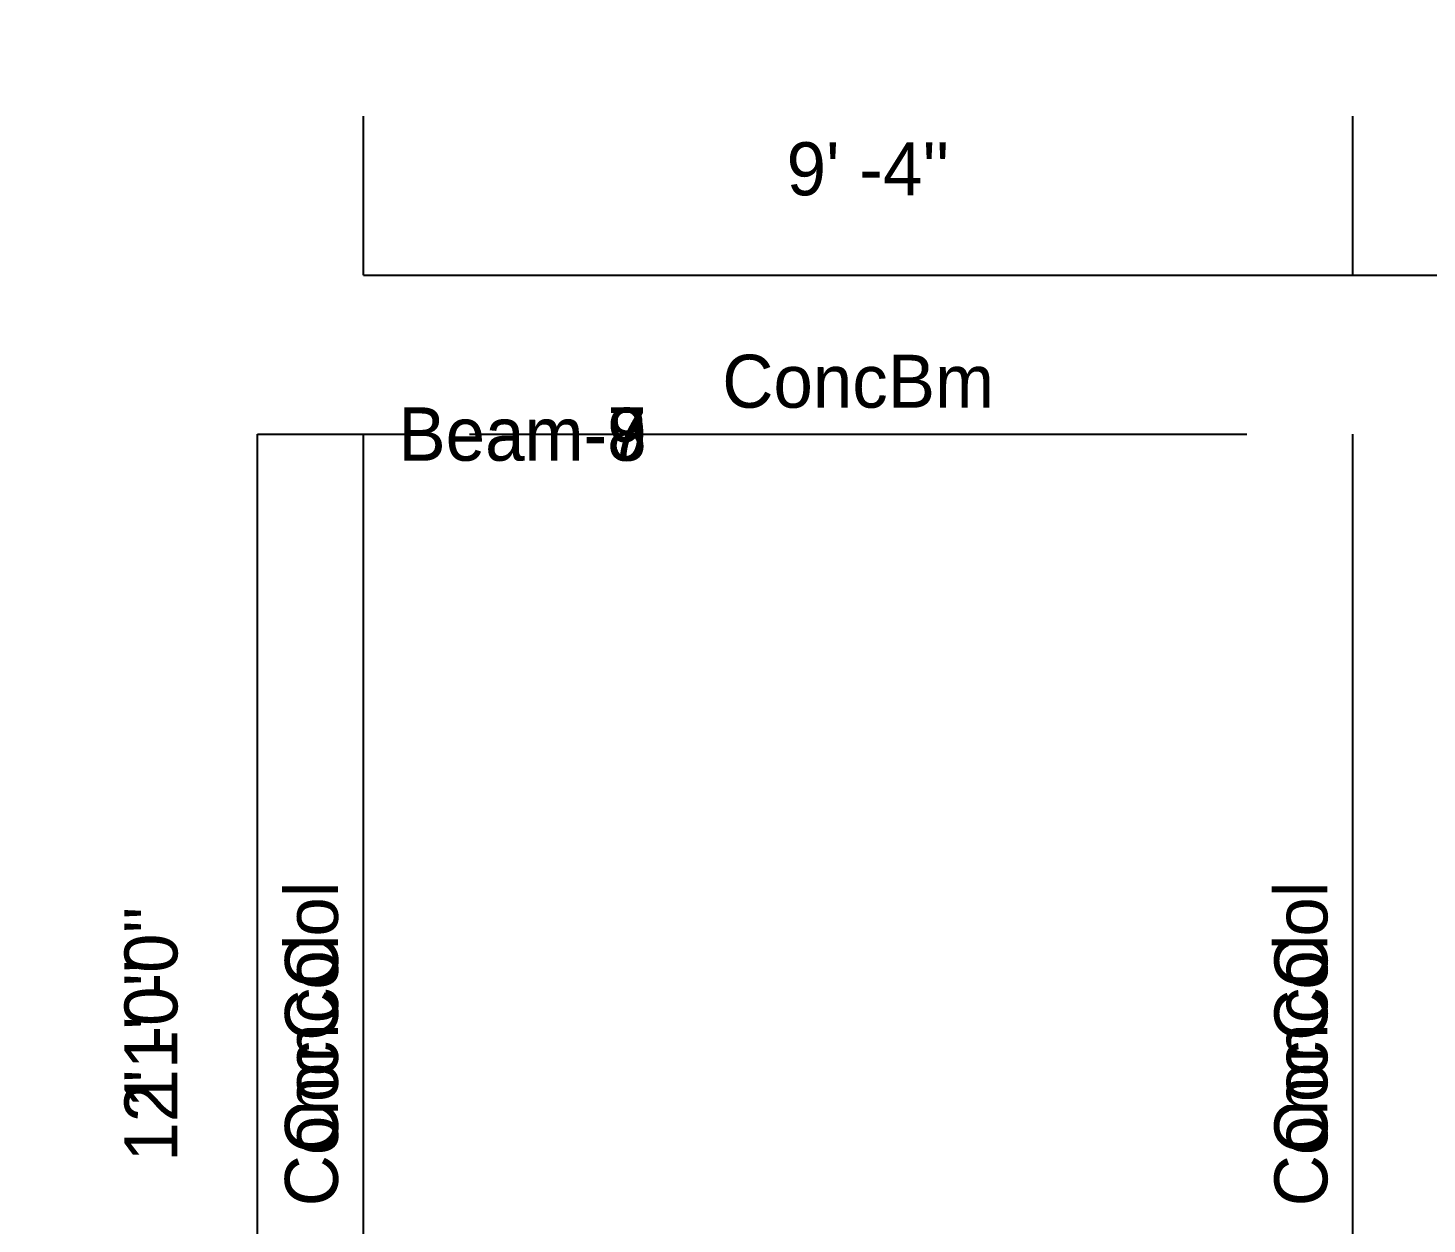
# Model space of a CAD drawing. Extents: x -38 to 2998, y -195 to 11529.
# Drawn here: x -38 to 120.3, y -89.4 to 46 of the extents above; entities that cross this region are included whole.
import ezdxf
from ezdxf.enums import TextEntityAlignment as Align

# ---------------------------------------------------------------- set-up
doc = ezdxf.new("R2010")
doc.units = 0
doc.header["$MEASUREMENT"] = 0
doc.layers.get('0').update_dxf_attribs({"linetype": 'CONTINUOUS'})
for name, color, linetype in [('CENTERLINES', 7, 'CONTINUOUS'), ('DIMENSIONS', 4, 'CONTINUOUS'), ('TEXT', 5, 'CONTINUOUS')]:
    doc.layers.add(name, color=color, linetype=linetype)
doc.dimstyles.get("Standard").update_dxf_attribs({"dimtxt": 0.18, "dimasz": 0.18, "dimexe": 0.18, "dimexo": 0.0625, "dimgap": 0.09, "dimtad": 0, "dimtih": 1, "dimtoh": 1, "dimdec": 4, "dimzin": 0, "dimtxsty": 'STANDARD', "dimcen": 0.09, "dimazin": 3, "dimtfac": 1, "dimtdec": 4, "dimtofl": 0, "dimtmove": 0, "dimatfit": 3, "dimtolj": 1, "dimtzin": 0})

# ---------------------------------------------------------------- blocks, each defined once
blk = doc.blocks.new('*D1948')
at = {"color": 1, "linetype": 'BYBLOCK'}
for points in [[(-8.29, -3.71), (-7.23, -4.77), (-16.77, 4.77), (-15.71, 3.71)], [(-8.29, -147.71), (-7.23, -148.77), (-16.77, -139.23), (-15.71, -140.29)]]:
    blk.add_solid(points, dxfattribs=at)
at = {"layer": 'DIMENSIONS', "color": 9, "linetype": 'BYBLOCK'}
for p, q in [((-12, 0), (6, 0)), ((-12, -144), (6, -144))]:
    blk.add_line(p, q, dxfattribs=at)
at = {"layer": 'DIMENSIONS', "color": 0, "linetype": 'BYBLOCK'}
blk.add_line((-12, -144), (-12, 0), dxfattribs=at)
at = {"layer": 'DIMENSIONS', "color": 0, "linetype": 'BYBLOCK', "insert": (-24, -72), "char_height": 6, "attachment_point": 5, "rotation": 90}
blk.add_mtext("\\A1; 12' -0''", dxfattribs=at)
blk = doc.blocks.new('*D1949')
at = {"color": 1, "linetype": 'BYBLOCK'}
for points in [[(4.77, 22.77), (3.71, 21.71), (-3.71, 14.29), (-4.77, 13.23)], [(116.73, 22.77), (115.67, 21.71), (108.25, 14.29), (107.19, 13.23)]]:
    blk.add_solid(points, dxfattribs=at)
at = {"layer": 'DIMENSIONS', "color": 9, "linetype": 'BYBLOCK'}
for p, q in [((0, 18), (0, 36)), ((111.96, 18), (111.96, 36))]:
    blk.add_line(p, q, dxfattribs=at)
at = {"layer": 'DIMENSIONS', "color": 0, "linetype": 'BYBLOCK'}
blk.add_line((0, 18), (111.96, 18), dxfattribs=at)
at = {"layer": 'DIMENSIONS', "color": 0, "linetype": 'BYBLOCK', "insert": (55.98, 30), "char_height": 6, "attachment_point": 5}
blk.add_mtext("\\A1; 9' -4''", dxfattribs=at)
blk = doc.blocks.new('*D1950')
at = {"color": 1, "linetype": 'BYBLOCK'}
for points in [[(116.73, 22.77), (115.67, 21.71), (108.25, 14.29), (107.19, 13.23)], [(236.73, 22.77), (235.67, 21.71), (228.25, 14.29), (227.19, 13.23)]]:
    blk.add_solid(points, dxfattribs=at)
at = {"layer": 'DIMENSIONS', "color": 9, "linetype": 'BYBLOCK'}
for p, q in [((111.96, 18), (111.96, 36)), ((231.96, 18), (231.96, 36))]:
    blk.add_line(p, q, dxfattribs=at)
at = {"layer": 'DIMENSIONS', "color": 0, "linetype": 'BYBLOCK'}
blk.add_line((111.96, 18), (231.96, 18), dxfattribs=at)
at = {"layer": 'DIMENSIONS', "color": 0, "linetype": 'BYBLOCK', "insert": (171.96, 30), "char_height": 6, "attachment_point": 5}
blk.add_mtext("\\A1; 10' -0''", dxfattribs=at)
blk = doc.blocks.new('*D1969')
at = {"color": 1, "linetype": 'BYBLOCK'}
for points in [[(-8.29, 188.29), (-7.23, 187.23), (-16.77, 196.77), (-15.71, 195.71)], [(-8.29, 44.29), (-7.23, 43.23), (-16.77, 52.77), (-15.71, 51.71)]]:
    blk.add_solid(points, dxfattribs=at)
at = {"layer": 'DIMENSIONS', "color": 9, "linetype": 'BYBLOCK'}
for p, q in [((-12, 192), (6, 192)), ((-12, 48), (6, 48))]:
    blk.add_line(p, q, dxfattribs=at)
at = {"layer": 'DIMENSIONS', "color": 0, "linetype": 'BYBLOCK'}
blk.add_line((-12, 48), (-12, 192), dxfattribs=at)
at = {"layer": 'DIMENSIONS', "color": 0, "linetype": 'BYBLOCK', "insert": (-24, 120), "char_height": 6, "attachment_point": 5, "rotation": 90}
blk.add_mtext("\\A1; 12' -0''", dxfattribs=at)
blk = doc.blocks.new('*D2418')
at = {"color": 1, "linetype": 'BYBLOCK'}
for points in [[(-8.29, -3.71), (-7.23, -4.77), (-16.77, 4.77), (-15.71, 3.71)], [(-8.29, -135.71), (-7.23, -136.77), (-16.77, -127.23), (-15.71, -128.29)]]:
    blk.add_solid(points, dxfattribs=at)
at = {"layer": 'DIMENSIONS', "color": 9, "linetype": 'BYBLOCK'}
for p, q in [((-12, 0), (6, 0)), ((-12, -132), (6, -132))]:
    blk.add_line(p, q, dxfattribs=at)
at = {"layer": 'DIMENSIONS', "color": 0, "linetype": 'BYBLOCK'}
blk.add_line((-12, -132), (-12, 0), dxfattribs=at)
at = {"layer": 'DIMENSIONS', "color": 0, "linetype": 'BYBLOCK', "insert": (-24, -66), "char_height": 6, "attachment_point": 5, "rotation": 90}
blk.add_mtext("\\A1; 11' -0''", dxfattribs=at)
blk = doc.blocks.new('*D2419')
at = {"color": 1, "linetype": 'BYBLOCK'}
for points in [[(4.77, 22.77), (3.71, 21.71), (-3.71, 14.29), (-4.77, 13.23)], [(116.73, 22.77), (115.67, 21.71), (108.25, 14.29), (107.19, 13.23)]]:
    blk.add_solid(points, dxfattribs=at)
at = {"layer": 'DIMENSIONS', "color": 9, "linetype": 'BYBLOCK'}
for p, q in [((0, 18), (0, 36)), ((111.96, 18), (111.96, 36))]:
    blk.add_line(p, q, dxfattribs=at)
at = {"layer": 'DIMENSIONS', "color": 0, "linetype": 'BYBLOCK'}
blk.add_line((0, 18), (111.96, 18), dxfattribs=at)
at = {"layer": 'DIMENSIONS', "color": 0, "linetype": 'BYBLOCK', "insert": (55.98, 30), "char_height": 6, "attachment_point": 5}
blk.add_mtext("\\A1; 9' -4''", dxfattribs=at)
blk = doc.blocks.new('*D2420')
at = {"color": 1, "linetype": 'BYBLOCK'}
for points in [[(116.73, 22.77), (115.67, 21.71), (108.25, 14.29), (107.19, 13.23)], [(236.73, 22.77), (235.67, 21.71), (228.25, 14.29), (227.19, 13.23)]]:
    blk.add_solid(points, dxfattribs=at)
at = {"layer": 'DIMENSIONS', "color": 9, "linetype": 'BYBLOCK'}
for p, q in [((111.96, 18), (111.96, 36)), ((231.96, 18), (231.96, 36))]:
    blk.add_line(p, q, dxfattribs=at)
at = {"layer": 'DIMENSIONS', "color": 0, "linetype": 'BYBLOCK'}
blk.add_line((111.96, 18), (231.96, 18), dxfattribs=at)
at = {"layer": 'DIMENSIONS', "color": 0, "linetype": 'BYBLOCK', "insert": (171.96, 30), "char_height": 6, "attachment_point": 5}
blk.add_mtext("\\A1; 10' -0''", dxfattribs=at)
blk = doc.blocks.new('*D2439')
at = {"color": 1, "linetype": 'BYBLOCK'}
for points in [[(-8.29, 176.29), (-7.23, 175.23), (-16.77, 184.77), (-15.71, 183.71)], [(-8.29, 44.29), (-7.23, 43.23), (-16.77, 52.77), (-15.71, 51.71)]]:
    blk.add_solid(points, dxfattribs=at)
at = {"layer": 'DIMENSIONS', "color": 9, "linetype": 'BYBLOCK'}
for p, q in [((-12, 180), (6, 180)), ((-12, 48), (6, 48))]:
    blk.add_line(p, q, dxfattribs=at)
at = {"layer": 'DIMENSIONS', "color": 0, "linetype": 'BYBLOCK'}
blk.add_line((-12, 48), (-12, 180), dxfattribs=at)
at = {"layer": 'DIMENSIONS', "color": 0, "linetype": 'BYBLOCK', "insert": (-24, 114), "char_height": 6, "attachment_point": 5, "rotation": 90}
blk.add_mtext("\\A1; 11' -0''", dxfattribs=at)
blk = doc.blocks.new('*D2888')
at = {"color": 1, "linetype": 'BYBLOCK'}
for points in [[(-8.29, -3.71), (-7.23, -4.77), (-16.77, 4.77), (-15.71, 3.71)], [(-8.29, -135.71), (-7.23, -136.77), (-16.77, -127.23), (-15.71, -128.29)]]:
    blk.add_solid(points, dxfattribs=at)
at = {"layer": 'DIMENSIONS', "color": 9, "linetype": 'BYBLOCK'}
for p, q in [((-12, 0), (6, 0)), ((-12, -132), (6, -132))]:
    blk.add_line(p, q, dxfattribs=at)
at = {"layer": 'DIMENSIONS', "color": 0, "linetype": 'BYBLOCK'}
blk.add_line((-12, -132), (-12, 0), dxfattribs=at)
at = {"layer": 'DIMENSIONS', "color": 0, "linetype": 'BYBLOCK', "insert": (-24, -66), "char_height": 6, "attachment_point": 5, "rotation": 90}
blk.add_mtext("\\A1; 11' -0''", dxfattribs=at)
blk = doc.blocks.new('*D2889')
at = {"color": 1, "linetype": 'BYBLOCK'}
for points in [[(4.77, 22.77), (3.71, 21.71), (-3.71, 14.29), (-4.77, 13.23)], [(116.73, 22.77), (115.67, 21.71), (108.25, 14.29), (107.19, 13.23)]]:
    blk.add_solid(points, dxfattribs=at)
at = {"layer": 'DIMENSIONS', "color": 9, "linetype": 'BYBLOCK'}
for p, q in [((0, 18), (0, 36)), ((111.96, 18), (111.96, 36))]:
    blk.add_line(p, q, dxfattribs=at)
at = {"layer": 'DIMENSIONS', "color": 0, "linetype": 'BYBLOCK'}
blk.add_line((0, 18), (111.96, 18), dxfattribs=at)
at = {"layer": 'DIMENSIONS', "color": 0, "linetype": 'BYBLOCK', "insert": (55.98, 30), "char_height": 6, "attachment_point": 5}
blk.add_mtext("\\A1; 9' -4''", dxfattribs=at)
blk = doc.blocks.new('*D2890')
at = {"color": 1, "linetype": 'BYBLOCK'}
for points in [[(116.73, 22.77), (115.67, 21.71), (108.25, 14.29), (107.19, 13.23)], [(236.73, 22.77), (235.67, 21.71), (228.25, 14.29), (227.19, 13.23)]]:
    blk.add_solid(points, dxfattribs=at)
at = {"layer": 'DIMENSIONS', "color": 9, "linetype": 'BYBLOCK'}
for p, q in [((111.96, 18), (111.96, 36)), ((231.96, 18), (231.96, 36))]:
    blk.add_line(p, q, dxfattribs=at)
at = {"layer": 'DIMENSIONS', "color": 0, "linetype": 'BYBLOCK'}
blk.add_line((111.96, 18), (231.96, 18), dxfattribs=at)
at = {"layer": 'DIMENSIONS', "color": 0, "linetype": 'BYBLOCK', "insert": (171.96, 30), "char_height": 6, "attachment_point": 5}
blk.add_mtext("\\A1; 10' -0''", dxfattribs=at)
blk = doc.blocks.new('*D2909')
at = {"color": 1, "linetype": 'BYBLOCK'}
for points in [[(-8.29, 176.29), (-7.23, 175.23), (-16.77, 184.77), (-15.71, 183.71)], [(-8.29, 44.29), (-7.23, 43.23), (-16.77, 52.77), (-15.71, 51.71)]]:
    blk.add_solid(points, dxfattribs=at)
at = {"layer": 'DIMENSIONS', "color": 9, "linetype": 'BYBLOCK'}
for p, q in [((-12, 180), (6, 180)), ((-12, 48), (6, 48))]:
    blk.add_line(p, q, dxfattribs=at)
at = {"layer": 'DIMENSIONS', "color": 0, "linetype": 'BYBLOCK'}
blk.add_line((-12, 48), (-12, 180), dxfattribs=at)
at = {"layer": 'DIMENSIONS', "color": 0, "linetype": 'BYBLOCK', "insert": (-24, 114), "char_height": 6, "attachment_point": 5, "rotation": 90}
blk.add_mtext("\\A1; 11' -0''", dxfattribs=at)

msp = doc.modelspace()

# ---------------------------------------------------------------- linework, layer by layer
at = {"layer": 'CENTERLINES', "color": 0, "linetype": 'CONTINUOUS'}
for p, q in [((0, -144), (0, 0)), ((0, 0), (0, 0)), ((0, 0), (0, 0)), ((0, 0), (0, 0)), ((0, 0), (0, 0)), ((0, 0), (0, 0)), ((0, 0), (0, 0)), ((0, 0), (0, 0)), ((0, 0), (0, 0)), ((0, 0), (0, 0)), ((0, 0), (0, 0)), ((0, 0), (0, 0)), ((0, 0), (0, 0)), ((0, 0), (0, 0)), ((0, 0), (0, 0)), ((0, 0), (0, 0)), ((0, 0), (0, 0)), ((0, 0), (0, 0)), ((0, 0), (0, 0)), ((0, 0), (0, 0)), ((0, 0), (0, 0)), ((0, 0), (0, 0)), ((0, 0), (0, 0)), ((0, 0), (0, 0)), ((0, 0), (0, 0)), ((0, 0), (0, 0)), ((0, 0), (0, 0)), ((0, 0), (0, 0)), ((0, 0), (0, 0)), ((0, 0), (0, 0)), ((0, 0), (0, 0)), ((0, 0), (0, 0)), ((0, 0), (0, 0)), ((0, 0), (0, 0)), ((0, 0), (0, 0)), ((0, 0), (0, 0)), ((0, 0), (0, 0)), ((0, 0), (0, 0)), ((0, 0), (0, 0)), ((0, 0), (0, 0)), ((0, 0), (0, 0)), ((0, 0), (0, 0)), ((0, 0), (0, 0)), ((0, 0), (0, 0)), ((0, 0), (0, 0)), ((0, 0), (0, 0)), ((0, 0), (0, 0)), ((0, 0), (0, 0)), ((0, 0), (0, 0)), ((0, 0), (0, 0)), ((0, 0), (0, 0)), ((0, 0), (0, 0)), ((0, 0), (0, 0)), ((0, 0), (0, 0)), ((0, 0), (0, 0)), ((0, 0), (0, 0)), ((0, 0), (0, 0)), ((0, 0), (0, 0)), ((0, 0), (0, 0)), ((0, 0), (0, 0)), ((0, 0), (0, 0)), ((0, 0), (0, 0)), ((0, 0), (0, 0)), ((0, 0), (0, 0)), ((0, 0), (0, 0)), ((0, 0), (0, 0)), ((0, 0), (0, 0)), ((0, 0), (0, 0)), ((0, 0), (0, 0)), ((0, 0), (0, 0)), ((0, 0), (0, 0)), ((0, 0), (0, 0)), ((0, 0), (0, 0)), ((0, 0), (0, 0)), ((0, 0), (0, 0)), ((0, 0), (0, 0)), ((0, 0), (0, 0)), ((0, 0), (0, 0)), ((0, 0), (0, 0)), ((0, 0), (0, 0)), ((0, 0), (0, 0)), ((0, 0), (0, 0)), ((0, 0), (0, 0)), ((0, 0), (0, 0)), ((0, 0), (0, 0)), ((0, 0), (0, 0)), ((0, 0), (0, 0)), ((0, 0), (0, 0)), ((0, 0), (0, 0)), ((0, 0), (0, 0)), ((0, 0), (0, 0)), ((0, 0), (0, 0)), ((0, 0), (0, 0)), ((0, 0), (0, 0)), ((0, 0), (0, 0)), ((0, 0), (0, 0)), ((0, 0), (0, 0)), ((0, 0), (0, 0)), ((0, 0), (0, 0)), ((0, 0), (0, 0)), ((0, 0), (0, 0)), ((0, 0), (0, 0)), ((0, 0), (0, 0)), ((0, 0), (0, 0)), ((0, 0), (0, 0)), ((0, 0), (0, 0)), ((0, 0), (0, 0)), ((0, 0), (0, 0)), ((0, 0), (0, 0)), ((0, 0), (0, 0)), ((0, 0), (0, 0)), ((0, 0), (0, 0)), ((0, 0), (0, 0)), ((0, 0), (0, 0)), ((0, 0), (0, 0)), ((0, 0), (0, 0)), ((0, 0), (0, 0)), ((0, 0), (0, 0)), ((0, 0), (0, 0)), ((0, 0), (0, 0)), ((0, 0), (0, 0)), ((0, 0), (0, 0)), ((0, 0), (0, 0)), ((0, -132), (0, 0)), ((0, 0), (0, 0)), ((0, 0), (0, 0)), ((0, 0), (0, 0)), ((0, 0), (0, 0)), ((0, 0), (0, 0)), ((0, 0), (0, 0)), ((0, 0), (0, 0)), ((0, 0), (0, 0)), ((0, 0), (0, 0)), ((0, 0), (0, 0)), ((0, 0), (0, 0)), ((0, 0), (0, 0)), ((0, 0), (0, 0)), ((0, 0), (0, 0)), ((0, 0), (0, 0)), ((0, 0), (0, 0)), ((0, 0), (0, 0)), ((0, 0), (0, 0)), ((0, 0), (0, 0)), ((0, 0), (0, 0)), ((0, 0), (0, 0)), ((0, 0), (0, 0)), ((0, 0), (0, 0)), ((0, 0), (0, 0)), ((0, 0), (0, 0)), ((0, 0), (0, 0)), ((0, 0), (0, 0)), ((0, 0), (0, 0)), ((0, 0), (0, 0)), ((0, 0), (0, 0)), ((0, 0), (0, 0)), ((0, 0), (0, 0)), ((0, 0), (0, 0)), ((0, 0), (0, 0)), ((0, 0), (0, 0)), ((0, 0), (0, 0)), ((0, 0), (0, 0)), ((0, 0), (0, 0)), ((0, 0), (0, 0)), ((0, 0), (0, 0)), ((0, 0), (0, 0)), ((0, 0), (0, 0)), ((0, 0), (0, 0)), ((0, 0), (0, 0)), ((0, 0), (0, 0)), ((0, 0), (0, 0)), ((0, 0), (0, 0)), ((0, 0), (0, 0)), ((0, 0), (0, 0)), ((0, 0), (0, 0)), ((0, 0), (0, 0)), ((0, 0), (0, 0)), ((0, 0), (0, 0)), ((0, 0), (0, 0)), ((0, 0), (0, 0)), ((0, 0), (0, 0)), ((0, 0), (0, 0)), ((0, 0), (0, 0)), ((0, 0), (0, 0)), ((0, 0), (0, 0)), ((0, 0), (0, 0)), ((0, 0), (0, 0)), ((0, 0), (0, 0)), ((0, 0), (0, 0)), ((0, 0), (0, 0)), ((0, 0), (0, 0)), ((0, 0), (0, 0)), ((0, 0), (0, 0)), ((0, 0), (0, 0)), ((0, 0), (0, 0)), ((0, 0), (0, 0)), ((0, 0), (0, 0)), ((0, 0), (0, 0)), ((0, 0), (0, 0)), ((0, 0), (0, 0)), ((0, 0), (0, 0)), ((0, 0), (0, 0)), ((0, 0), (0, 0)), ((0, 0), (0, 0)), ((0, 0), (0, 0)), ((0, 0), (0, 0)), ((0, 0), (0, 0)), ((0, 0), (0, 0)), ((0, 0), (0, 0)), ((0, 0), (0, 0)), ((0, 0), (0, 0)), ((0, 0), (0, 0)), ((0, 0), (0, 0)), ((0, 0), (0, 0)), ((0, 0), (0, 0)), ((0, 0), (0, 0)), ((0, 0), (0, 0)), ((0, 0), (0, 0)), ((0, 0), (0, 0)), ((0, 0), (0, 0)), ((0, 0), (0, 0)), ((0, 0), (0, 0)), ((0, 0), (0, 0)), ((0, 0), (0, 0)), ((0, 0), (0, 0)), ((0, 0), (0, 0)), ((0, 0), (0, 0)), ((0, 0), (0, 0)), ((0, 0), (0, 0)), ((0, 0), (0, 0)), ((0, 0), (0, 0)), ((0, 0), (0, 0)), ((0, 0), (0, 0)), ((0, 0), (0, 0)), ((0, 0), (0, 0)), ((0, 0), (0, 0)), ((0, 0), (0, 0)), ((0, 0), (0, 0)), ((0, 0), (0, 0)), ((0, 0), (0, 0)), ((0, 0), (0, 0)), ((0, 0), (0, 0)), ((0, 0), (0, 0)), ((0, 0), (0, 0)), ((0, 0), (0, 0)), ((0, 0), (0, 0)), ((0, 0), (0, 0)), ((0, -132), (0, 0)), ((0, 0), (0, 0)), ((0, 0), (0, 0)), ((0, 0), (0, 0)), ((0, 0), (0, 0)), ((0, 0), (0, 0)), ((0, 0), (0, 0)), ((0, 0), (0, 0)), ((0, 0), (0, 0)), ((0, 0), (0, 0)), ((0, 0), (0, 0)), ((0, 0), (0, 0)), ((0, 0), (0, 0)), ((0, 0), (0, 0)), ((0, 0), (0, 0)), ((0, 0), (0, 0)), ((0, 0), (0, 0)), ((0, 0), (0, 0)), ((0, 0), (0, 0)), ((0, 0), (0, 0)), ((0, 0), (0, 0)), ((0, 0), (0, 0)), ((0, 0), (0, 0)), ((0, 0), (0, 0)), ((0, 0), (0, 0)), ((0, 0), (0, 0)), ((0, 0), (0, 0)), ((0, 0), (0, 0)), ((0, 0), (0, 0)), ((0, 0), (0, 0)), ((0, 0), (0, 0)), ((0, 0), (0, 0)), ((0, 0), (0, 0)), ((0, 0), (0, 0)), ((0, 0), (0, 0)), ((0, 0), (0, 0)), ((0, 0), (0, 0)), ((0, 0), (0, 0)), ((0, 0), (0, 0)), ((0, 0), (0, 0)), ((0, 0), (0, 0)), ((0, 0), (0, 0)), ((0, 0), (0, 0)), ((0, 0), (0, 0)), ((0, 0), (0, 0)), ((0, 0), (0, 0)), ((0, 0), (0, 0)), ((0, 0), (0, 0)), ((0, 0), (0, 0)), ((0, 0), (0, 0)), ((0, 0), (0, 0)), ((0, 0), (0, 0)), ((0, 0), (0, 0)), ((0, 0), (0, 0)), ((0, 0), (0, 0)), ((0, 0), (0, 0)), ((0, 0), (0, 0)), ((0, 0), (0, 0)), ((0, 0), (0, 0)), ((0, 0), (0, 0)), ((0, 0), (0, 0)), ((0, 0), (0, 0)), ((0, 0), (0, 0)), ((0, 0), (0, 0)), ((0, 0), (0, 0)), ((0, 0), (0, 0)), ((0, 0), (0, 0)), ((0, 0), (0, 0)), ((0, 0), (0, 0)), ((0, 0), (0, 0)), ((0, 0), (0, 0)), ((0, 0), (0, 0)), ((0, 0), (0, 0)), ((0, 0), (0, 0)), ((0, 0), (0, 0)), ((0, 0), (0, 0)), ((0, 0), (0, 0)), ((0, 0), (0, 0)), ((0, 0), (0, 0)), ((0, 0), (0, 0)), ((0, 0), (0, 0)), ((0, 0), (0, 0)), ((0, 0), (0, 0)), ((0, 0), (0, 0)), ((0, 0), (0, 0)), ((0, 0), (0, 0)), ((0, 0), (0, 0)), ((0, 0), (0, 0)), ((0, 0), (0, 0)), ((0, 0), (0, 0)), ((0, 0), (0, 0)), ((0, 0), (0, 0)), ((0, 0), (0, 0)), ((0, 0), (0, 0)), ((0, 0), (0, 0)), ((0, 0), (0, 0)), ((0, 0), (0, 0)), ((0, 0), (0, 0)), ((0, 0), (0, 0)), ((0, 0), (0, 0)), ((0, 0), (0, 0)), ((0, 0), (0, 0)), ((0, 0), (0, 0)), ((0, 0), (0, 0)), ((0, 0), (0, 0)), ((0, 0), (0, 0)), ((0, 0), (0, 0)), ((0, 0), (0, 0)), ((0, 0), (0, 0)), ((0, 0), (0, 0)), ((0, 0), (0, 0)), ((0, 0), (0, 0)), ((0, 0), (0, 0)), ((0, 0), (0, 0)), ((0, 0), (0, 0)), ((0, 0), (0, 0)), ((0, 0), (0, 0)), ((0, 0), (0, 0)), ((0, 0), (0, 0)), ((0, 0), (0, 0)), ((0, 0), (0, 0)), ((0, 0), (0, 0)), ((0, 0), (0, 0)), ((12, 0), (99.96, 0)), ((12, 0), (99.96, 0)), ((12, 0), (99.96, 0)), ((111.96, -144), (111.96, 0)), ((111.96, -132), (111.96, 0)), ((111.96, -132), (111.96, 0))]:
    msp.add_line(p, q, dxfattribs=at)

# ---------------------------------------------------------------- texts
at = {"layer": 'TEXT', "color": 0}
for s, p in [('ConcBm', (55.98, 6)), ('ConcBm', (55.98, 6)), ('ConcBm', (55.98, 6)), ('Beam-9', (18, 0)), ('Beam-8', (18, 0)), ('Beam-7', (18, 0))]:
    msp.add_text(s, height=6, dxfattribs=at).set_placement(p, align=Align.MIDDLE)
for p in [(-6, -66), (-6, -66), (105.96, -66), (105.96, -66), (-6, -72), (105.96, -72)]:
    msp.add_text('ConcCol', height=6, rotation=90, dxfattribs=at).set_placement(p, align=Align.MIDDLE)

# ---------------------------------------------------------------- dimensions: what is measured, and where the dimension line sits
at = {"layer": 'DIMENSIONS'}
for base, p1, p2, picture, middle in [((-12, 192), (-24, 48), (-24, 192), '*D1969', (-24, 120)), ((-12, 180), (-24, 48), (-24, 180), '*D2439', (-24, 114)), ((-12, 180), (-24, 48), (-24, 180), '*D2909', (-24, 114)), ((111.96, 18), (0, 6), (111.96, 6), '*D1949', (55.98, 6)), ((111.96, 18), (0, 6), (111.96, 6), '*D2419', (55.98, 6)), ((111.96, 18), (0, 6), (111.96, 6), '*D2889', (55.98, 6)), ((231.96, 18), (111.96, 6), (231.96, 6), '*D1950', (171.96, 6)), ((231.96, 18), (111.96, 6), (231.96, 6), '*D2420', (171.96, 6)), ((231.96, 18), (111.96, 6), (231.96, 6), '*D2890', (171.96, 6)), ((-12, 0), (-24, -144), (-24, 0), '*D1948', (-24, -72)), ((-12, 0), (-24, -132), (-24, 0), '*D2418', (-24, -66)), ((-12, 0), (-24, -132), (-24, 0), '*D2888', (-24, -66))]:
    dim = msp.add_linear_dim(base=base, p1=p1, p2=p2, dimstyle='STANDARD', dxfattribs=at)
    dim.commit()
    dim.dimension.update_dxf_attribs({"geometry": picture, "text_midpoint": middle})

doc.saveas('drawing.dxf')
